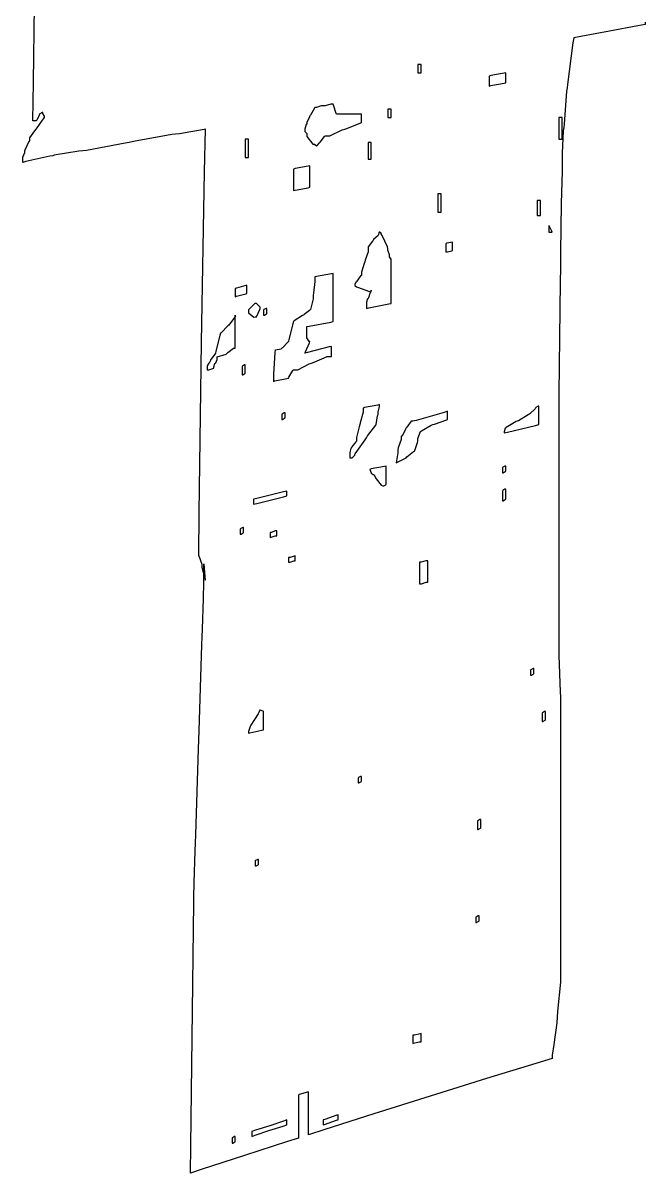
# Model space of a CAD drawing. Extents: x 58 to 299, y 50 to 312.
# Drawn here: x 81.98 to 95.21, y 151.62 to 176.07 of the extents above; entities that cross this region are included whole.
import ezdxf

# ---------------------------------------------------------------- set-up
doc = ezdxf.new("R2010")
doc.units = 0
doc.header["$MEASUREMENT"] = 0

msp = doc.modelspace()

# ---------------------------------------------------------------- linework, layer by layer
at = {"color": 40}
msp.add_lwpolyline([(95.214, 176.087), (95.214, 176.036), (95.0641, 176.01), (94.4563, 175.896), (93.847, 175.781), (93.6985, 175.754), (93.6805, 175.649), (93.5648, 174.767), (93.5563, 174.695), (93.5468, 174.625), (93.4942, 173.921), (93.4861, 173.849), (93.4766, 173.779), (93.4501, 173.303), (93.4501, 173.144), (93.4501, 172.918), (93.4325, 172.236), (93.4159, 171.198), (93.4159, 170.851), (93.406, 170.578), (93.3799, 168.19), (93.3799, 167.393), (93.3799, 166.539), (93.3799, 164.614), (93.3799, 163.971), (93.3799, 163.635), (93.3842, 162.622), (93.406, 161.855), (93.4159, 161.749), (93.4159, 161.528), (93.4159, 161.032), (93.4159, 160.867), (93.4159, 160.62), (93.4159, 160.065), (93.4159, 159.879), (93.4159, 159.509), (93.4159, 158.676), (93.4159, 158.397), (93.4159, 158.028), (93.4159, 157.194), (93.4159, 156.916), (93.4159, 156.669), (93.4159, 156.114), (93.4159, 155.928), (93.4159, 155.681), (93.3538, 155.055), (93.3457, 154.94), (93.3358, 154.817), (93.278, 154.354), (93.2395, 154.132), (93.2395, 154.058), (92.8896, 153.952), (91.8422, 153.63), (90.6459, 153.26), (89.4486, 152.884), (88.4012, 152.549), (88.054, 152.436), (88.054, 152.666), (88.054, 153.181), (88.054, 153.352), (88.036, 153.344), (87.8582, 153.291), (87.8417, 153.282), (87.8417, 153.053), (87.8417, 152.537), (87.8417, 152.364), (87.6117, 152.294), (86.6951, 151.995), (85.7772, 151.696), (85.5486, 151.624), (85.5567, 152.198), (85.5832, 154.5), (85.6093, 156.802), (85.6188, 157.375), (85.6188, 157.481), (85.623, 157.798), (85.6449, 158.467), (85.6548, 158.644), (85.6629, 158.812), (85.7155, 160.638), (85.725, 160.831), (85.7331, 161.025), (85.7857, 162.852), (85.7952, 163.019), (85.8037, 163.187), (85.8255, 163.839), (85.8312, 164.177), (85.8312, 164.288), (85.8312, 164.36), (85.8312, 164.519), (85.8312, 164.571), (85.8379, 164.485), (85.8601, 164.228), (85.8654, 164.248), (85.8654, 164.254), (85.8654, 164.254), (85.8559, 164.264), (85.8037, 164.466), (85.7952, 164.501), (85.7952, 164.563), (85.7331, 164.739), (85.725, 164.747), (85.7331, 165.657), (85.7814, 169.281), (85.8478, 172.905), (85.8654, 173.813), (85.8393, 173.805), (85.3101, 173.717), (85.2318, 173.707), (85.1517, 173.699), (84.3319, 173.549), (84.2437, 173.531), (84.1555, 173.514), (83.3342, 173.364), (83.2556, 173.354), (83.1755, 173.346), (82.6463, 173.259), (82.6202, 173.25), (82.5581, 173.241), (82.0469, 173.126), (81.9848, 173.108), (81.9848, 173.126), (81.9848, 173.166), (81.9848, 173.178), (81.9848, 173.222), (82.0208, 173.321), (82.0208, 173.354), (82.0289, 173.372), (82.1171, 173.559), (82.127, 173.567), (82.127, 173.629), (82.2399, 173.779), (82.2674, 173.813), (82.284, 173.841), (82.4343, 174.052), (82.4438, 174.06), (82.4438, 174.088), (82.4096, 174.147), (82.4096, 174.166), (82.3916, 174.166), (82.3461, 174.141), (82.3376, 174.132), (82.3281, 174.114), (82.2759, 174.008), (82.2674, 173.99), (82.2494, 173.99), (82.2096, 173.99), (82.1972, 173.99), (82.2053, 174.811), (82.2494, 178.083)], dxfattribs=at)
for points in [[(90.3813, 175.014), (90.3979, 175.014), (90.4378, 175.014), (90.4515, 175.014), (90.4515, 175.058), (90.4515, 175.157), (90.4515, 175.19), (90.4339, 175.19), (90.3937, 175.19), (90.3813, 175.19), (90.3813, 175.146), (90.3813, 175.047), (90.3813, 175.014)], [(91.8986, 174.731), (91.9332, 174.741), (92.2154, 174.793), (92.2514, 174.801), (92.2514, 174.855), (92.2514, 174.975), (92.2514, 175.014), (92.2154, 175.005), (91.9332, 174.952), (91.8986, 174.942), (91.8986, 174.89), (91.8986, 174.771), (91.8986, 174.731)], [(88.0181, 173.707), (88.0181, 173.655), (88.1503, 173.496), (88.1944, 173.496), (88.1944, 173.488), (88.2304, 173.46), (88.2304, 173.46), (88.2385, 173.47), (88.2908, 173.523), (88.3006, 173.531), (88.3087, 173.541), (88.3969, 173.656), (88.4068, 173.673), (88.5112, 173.673), (88.7758, 173.797), (88.8298, 173.813), (88.8739, 173.831), (89.1727, 173.947), (89.1826, 173.955), (89.1826, 174), (89.1826, 174.099), (89.1826, 174.132), (89.111, 174.132), (88.9522, 174.132), (88.9, 174.132), (88.8379, 174.132), (88.6989, 174.132), (88.6534, 174.132), (88.6435, 174.149), (88.5913, 174.326), (88.5832, 174.342), (88.5292, 174.342), (88.4093, 174.308), (88.3708, 174.308), (88.3267, 174.308), (88.2276, 174.272), (88.1944, 174.272), (88.1849, 174.264), (88.0967, 174.114), (88.0883, 174.096), (88.0787, 174.079), (88.0181, 173.959), (88.0181, 173.919), (88.0085, 173.911), (87.9821, 173.812), (87.9821, 173.779), (87.9821, 173.761), (88.0181, 173.721), (88.0181, 173.707)], [(89.746, 174.06), (89.764, 174.06), (89.8042, 174.06), (89.8179, 174.06), (89.8179, 174.104), (89.8179, 174.203), (89.8179, 174.236), (89.7999, 174.236), (89.7587, 174.236), (89.746, 174.236), (89.746, 174.192), (89.746, 174.093), (89.746, 174.06)], [(93.3799, 173.603), (93.3965, 173.603), (93.4364, 173.603), (93.4501, 173.603), (93.4501, 173.717), (93.4501, 173.974), (93.4501, 174.06), (93.4325, 174.06), (93.3923, 174.06), (93.3799, 174.06), (93.3799, 173.946), (93.3799, 173.689), (93.3799, 173.603)], [(86.7131, 173.214), (86.7297, 173.214), (86.7696, 173.214), (86.7833, 173.214), (86.7833, 173.312), (86.7833, 173.531), (86.7833, 173.603), (86.7653, 173.603), (86.7255, 173.603), (86.7131, 173.603), (86.7131, 173.506), (86.7131, 173.287), (86.7131, 173.214)], [(89.323, 173.178), (89.3396, 173.178), (89.3794, 173.178), (89.3932, 173.178), (89.3932, 173.266), (89.3932, 173.465), (89.3932, 173.531), (89.3755, 173.531), (89.3353, 173.531), (89.323, 173.531), (89.323, 173.442), (89.323, 173.244), (89.323, 173.178)], [(87.7355, 172.508), (87.7701, 172.518), (88.0526, 172.57), (88.0883, 172.579), (88.0883, 172.694), (88.0883, 172.952), (88.0883, 173.038), (88.0526, 173.029), (87.7701, 172.977), (87.7355, 172.967), (87.7355, 172.853), (87.7355, 172.595), (87.7355, 172.508)], [(90.8043, 172.049), (90.8223, 172.049), (90.8625, 172.049), (90.8763, 172.049), (90.8763, 172.147), (90.8763, 172.367), (90.8763, 172.438), (90.8583, 172.438), (90.817, 172.438), (90.8043, 172.438), (90.8043, 172.341), (90.8043, 172.122), (90.8043, 172.049)], [(92.921, 171.979), (92.939, 171.979), (92.9792, 171.979), (92.9929, 171.979), (92.9929, 172.059), (92.9929, 172.237), (92.9929, 172.296), (92.9749, 172.296), (92.9337, 172.296), (92.921, 172.296), (92.921, 172.218), (92.921, 172.04), (92.921, 171.979)], [(89.3932, 170.392), (89.3932, 170.375), (89.359, 170.321), (89.359, 170.321), (89.359, 170.321), (89.3315, 170.225), (89.323, 170.215), (89.3135, 170.207), (89.2888, 170.134), (89.2888, 170.109), (89.2888, 170.083), (89.2888, 170.024), (89.2888, 170.003), (89.341, 170.013), (89.764, 170.101), (89.8179, 170.109), (89.8179, 170.348), (89.8179, 170.884), (89.8179, 171.061), (89.8081, 171.061), (89.7819, 171.097), (89.7819, 171.097), (89.7819, 171.141), (89.746, 171.24), (89.746, 171.274), (89.7364, 171.31), (89.6221, 171.556), (89.6056, 171.59), (89.6056, 171.6), (89.5696, 171.626), (89.5696, 171.626), (89.56, 171.626), (89.5354, 171.556), (89.5354, 171.556), (89.5354, 171.556), (89.4373, 171.468), (89.4292, 171.45), (89.4196, 171.433), (89.323, 171.313), (89.323, 171.274), (89.323, 171.203), (89.2609, 171.027), (89.2528, 170.991), (89.2433, 170.957), (89.1826, 170.771), (89.1826, 170.708), (89.1727, 170.7), (89.0845, 170.586), (89.0764, 170.568), (89.0669, 170.56), (89.0404, 170.514), (89.0404, 170.498), (89.0404, 170.489), (89.0764, 170.462), (89.0764, 170.462), (89.1025, 170.454), (89.3576, 170.366), (89.3932, 170.356), (89.3893, 170.364), (89.3932, 170.392), (89.3932, 170.392)], [(93.1693, 171.626), (93.1855, 171.626), (93.2258, 171.626), (93.2395, 171.626), (93.2296, 171.644), (93.1774, 171.759), (93.1693, 171.767), (93.1693, 171.767), (93.1693, 171.662), (93.1693, 171.626)], [(90.9807, 171.203), (91.0153, 171.203), (91.1049, 171.23), (91.1229, 171.238), (91.1229, 171.282), (91.1229, 171.381), (91.1229, 171.414), (91.1229, 171.414), (90.9987, 171.389), (90.9807, 171.38), (90.9807, 171.336), (90.9807, 171.237), (90.9807, 171.203)], [(87.3125, 168.451), (87.3386, 168.461), (87.5937, 168.513), (87.6293, 168.522), (87.6378, 168.54), (87.726, 168.681), (87.7355, 168.698), (87.8321, 168.698), (88.0703, 168.822), (88.1242, 168.84), (88.1765, 168.858), (88.4534, 168.981), (88.5472, 168.981), (88.5472, 169.034), (88.5472, 169.154), (88.5472, 169.193), (88.4936, 169.184), (88.0346, 169.069), (87.9821, 169.051), (87.9905, 169.078), (88.0787, 169.271), (88.0883, 169.297), (88.0703, 169.297), (88.0181, 169.377), (88.0181, 169.404), (88.0181, 169.431), (88.0181, 169.49), (88.0181, 169.51), (88.0181, 169.537), (88.0181, 169.597), (88.0181, 169.616), (88.0703, 169.625), (88.5292, 169.714), (88.5832, 169.722), (88.5832, 169.978), (88.5832, 170.553), (88.5832, 170.744), (88.5472, 170.736), (88.229, 170.684), (88.1944, 170.674), (88.1944, 170.578), (88.1669, 170.33), (88.1585, 170.285), (88.1585, 170.207), (88.0967, 169.978), (88.0883, 169.969), (88.0787, 169.96), (87.9644, 169.872), (87.9479, 169.863), (87.9299, 169.854), (87.7521, 169.74), (87.7355, 169.722), (87.726, 169.678), (87.6378, 169.341), (87.6293, 169.297), (87.6198, 169.289), (87.5055, 169.166), (87.4889, 169.157), (87.4709, 169.14), (87.3566, 169.113), (87.3485, 169.121), (87.3386, 169.069), (87.3125, 168.606), (87.3125, 168.451)], [(86.5008, 170.251), (86.5269, 170.261), (86.7212, 170.313), (86.7473, 170.321), (86.7473, 170.366), (86.7473, 170.465), (86.7473, 170.498), (86.7212, 170.489), (86.5269, 170.437), (86.5008, 170.428), (86.5008, 170.384), (86.5008, 170.284), (86.5008, 170.251)], [(86.9237, 170.109), (86.9061, 170.101), (86.7833, 169.975), (86.7833, 169.933), (86.7833, 169.907), (86.8976, 169.818), (86.9237, 169.827), (86.9502, 169.827), (87.0204, 169.977), (87.0299, 170.003), (87.0299, 170.031), (86.9502, 170.109), (86.9237, 170.109)], [(87.1001, 169.863), (87.1181, 169.863), (87.1622, 169.89), (87.1721, 169.898), (87.1721, 169.925), (87.1721, 169.984), (87.1721, 170.003), (87.1541, 170.003), (87.1086, 169.978), (87.1001, 169.969), (87.1001, 169.943), (87.1001, 169.883), (87.1001, 169.863)], [(86.5008, 169.827), (86.4912, 169.818), (86.3769, 169.668), (86.3604, 169.65), (86.3424, 169.634), (86.2005, 169.484), (86.184, 169.474), (86.1741, 169.43), (86.0859, 169.095), (86.0778, 169.051), (86.0683, 169.034), (85.9882, 168.928), (85.9716, 168.91), (85.9716, 168.894), (85.9455, 168.84), (85.9374, 168.84), (85.9374, 168.84), (85.9014, 168.786), (85.9014, 168.768), (85.9014, 168.752), (85.9014, 168.712), (85.9014, 168.698), (85.936, 168.698), (86.0242, 168.726), (86.0418, 168.734), (86.0418, 168.761), (86.0683, 168.832), (86.0778, 168.84), (86.0859, 168.85), (86.1138, 168.921), (86.1138, 168.945), (86.1138, 168.972), (86.3064, 169.034), (86.3244, 169.051), (86.341, 169.069), (86.4609, 169.157), (86.5008, 169.157), (86.5008, 169.333), (86.5008, 169.73), (86.5008, 169.863), (86.5008, 169.863), (86.505, 169.832), (86.5008, 169.827)], [(86.6429, 168.592), (86.6592, 168.592), (86.7033, 168.62), (86.7131, 168.628), (86.7131, 168.672), (86.7131, 168.771), (86.7131, 168.804), (86.6951, 168.804), (86.651, 168.778), (86.6429, 168.768), (86.6429, 168.724), (86.6429, 168.625), (86.6429, 168.592)], [(89.2168, 167.886), (89.2168, 167.798), (89.1551, 167.569), (89.1466, 167.533), (89.1371, 167.489), (89.0764, 167.258), (89.0764, 167.181), (89.0669, 167.164), (88.9787, 167.058), (88.9702, 167.04), (88.9607, 167.032), (88.936, 166.933), (88.936, 166.9), (88.936, 166.882), (88.936, 166.842), (88.936, 166.828), (88.9702, 166.828), (88.9868, 166.828), (89.0404, 166.882), (89.0404, 166.9), (89.0489, 166.909), (89.2609, 167.209), (89.2888, 167.253), (89.3149, 167.297), (89.4898, 167.525), (89.4994, 167.533), (89.4994, 167.533), (89.5255, 167.72), (89.5354, 167.746), (89.5354, 167.799), (89.5696, 167.919), (89.5696, 167.958), (89.5339, 167.95), (89.2514, 167.896), (89.2168, 167.886)], [(87.4889, 167.64), (87.5055, 167.64), (87.5496, 167.667), (87.5591, 167.676), (87.5591, 167.703), (87.5591, 167.762), (87.5591, 167.782), (87.5411, 167.782), (87.497, 167.755), (87.4889, 167.746), (87.4889, 167.72), (87.4889, 167.66), (87.4889, 167.64)], [(90.2751, 167.605), (90.2395, 167.605), (90.1513, 167.481), (90.1347, 167.463), (90.1167, 167.437), (90.0508, 167.287), (90.0285, 167.287), (90.0285, 167.217), (89.9664, 167.04), (89.9583, 167.004), (89.9583, 166.934), (89.9223, 166.723), (89.9223, 166.723), (89.9223, 166.723), (90.1167, 166.82), (90.1347, 166.828), (90.1513, 166.846), (90.2931, 166.962), (90.3111, 166.97), (90.3192, 166.98), (90.3718, 167.155), (90.3813, 167.181), (90.3813, 167.235), (90.442, 167.385), (90.4515, 167.393), (90.46, 167.403), (90.6639, 167.525), (90.6999, 167.533), (90.7341, 167.543), (90.9987, 167.632), (91.0167, 167.64), (91.0167, 167.684), (91.0167, 167.783), (91.0167, 167.816), (90.9451, 167.79), (90.3457, 167.623), (90.2751, 167.605)], [(92.2154, 167.357), (92.286, 167.375), (92.8853, 167.517), (92.9569, 167.533), (92.9569, 167.632), (92.9569, 167.851), (92.9569, 167.922), (92.939, 167.922), (92.8949, 167.896), (92.8867, 167.886), (92.8769, 167.87), (92.7626, 167.764), (92.7446, 167.746), (92.7269, 167.738), (92.5241, 167.615), (92.498, 167.605), (92.4705, 167.597), (92.2595, 167.473), (92.2514, 167.463), (92.2419, 167.455), (92.2154, 167.382), (92.2154, 167.357)], [(89.3932, 166.511), (89.3932, 166.503), (89.4292, 166.475), (89.4292, 166.475), (89.4457, 166.475), (89.4955, 166.379), (89.6056, 166.247), (89.6415, 166.229), (89.6578, 166.229), (89.7019, 166.256), (89.7117, 166.265), (89.7117, 166.362), (89.7117, 166.58), (89.7117, 166.652), (89.6758, 166.643), (89.3932, 166.591), (89.359, 166.581), (89.359, 166.581), (89.3932, 166.511), (89.3932, 166.511)], [(92.1812, 166.511), (92.1978, 166.511), (92.2419, 166.539), (92.2514, 166.547), (92.2514, 166.573), (92.2514, 166.632), (92.2514, 166.652), (92.2334, 166.652), (92.1893, 166.627), (92.1812, 166.617), (92.1812, 166.591), (92.1812, 166.532), (92.1812, 166.511)], [(86.8895, 165.842), (86.9597, 165.859), (87.5235, 166), (87.5951, 166.018), (87.5951, 166.044), (87.5951, 166.103), (87.5951, 166.122), (87.5235, 166.106), (86.9597, 165.964), (86.8895, 165.946), (86.8895, 165.92), (86.8895, 165.862), (86.8895, 165.842)], [(92.1812, 165.912), (92.1978, 165.912), (92.2419, 165.938), (92.2514, 165.946), (92.2514, 166), (92.2514, 166.12), (92.2514, 166.158), (92.2334, 166.158), (92.1893, 166.132), (92.1812, 166.122), (92.1812, 166.07), (92.1812, 165.952), (92.1812, 165.912)], [(86.6069, 165.206), (86.6235, 165.206), (86.6676, 165.232), (86.6771, 165.24), (86.6771, 165.268), (86.6771, 165.328), (86.6771, 165.347), (86.6592, 165.347), (86.6151, 165.322), (86.6069, 165.312), (86.6069, 165.286), (86.6069, 165.227), (86.6069, 165.206)], [(87.2423, 165.136), (87.2423, 165.136), (87.3471, 165.17), (87.3827, 165.17), (87.3827, 165.198), (87.3827, 165.257), (87.3827, 165.276), (87.3471, 165.276), (87.2684, 165.24), (87.2423, 165.24), (87.2423, 165.214), (87.2423, 165.156), (87.2423, 165.136)], [(87.6293, 164.607), (87.6639, 164.607), (87.744, 164.641), (87.7715, 164.641), (87.7715, 164.669), (87.7715, 164.728), (87.7715, 164.747), (87.7715, 164.747), (87.6639, 164.711), (87.6293, 164.711), (87.6293, 164.685), (87.6293, 164.627), (87.6293, 164.607)], [(90.4173, 164.148), (90.4614, 164.148), (90.5605, 164.182), (90.5937, 164.182), (90.5937, 164.298), (90.5937, 164.556), (90.5937, 164.641), (90.5496, 164.641), (90.4505, 164.607), (90.4173, 164.607), (90.4173, 164.492), (90.4173, 164.235), (90.4173, 164.148)], [(92.7806, 162.208), (92.7971, 162.208), (92.8412, 162.234), (92.8508, 162.242), (92.8508, 162.27), (92.8508, 162.329), (92.8508, 162.348), (92.8328, 162.348), (92.7887, 162.323), (92.7806, 162.314), (92.7806, 162.287), (92.7806, 162.228), (92.7806, 162.208)], [(87.0299, 161.466), (87.0204, 161.466), (86.9957, 161.396), (86.9957, 161.396), (86.9858, 161.388), (86.8274, 161.141), (86.8193, 161.113), (86.8193, 161.113), (86.7833, 161.008), (86.7833, 160.973), (86.8094, 160.982), (87.0645, 161.035), (87.1001, 161.043), (87.1001, 161.141), (87.1001, 161.36), (87.1001, 161.432), (87.0906, 161.441), (87.0299, 161.466), (87.0299, 161.466)], [(93.0271, 161.219), (93.0437, 161.219), (93.0878, 161.247), (93.0974, 161.255), (93.0974, 161.3), (93.0974, 161.399), (93.0974, 161.432), (93.0797, 161.432), (93.0356, 161.405), (93.0271, 161.396), (93.0271, 161.352), (93.0271, 161.253), (93.0271, 161.219)], [(89.1124, 159.915), (89.1286, 159.915), (89.1727, 159.941), (89.1826, 159.949), (89.1826, 159.977), (89.1826, 160.036), (89.1826, 160.055), (89.1646, 160.055), (89.1205, 160.03), (89.1124, 160.021), (89.1124, 159.994), (89.1124, 159.935), (89.1124, 159.915)], [(91.652, 158.926), (91.6686, 158.926), (91.7127, 158.954), (91.7222, 158.962), (91.7222, 159.006), (91.7222, 159.106), (91.7222, 159.139), (91.7042, 159.139), (91.6601, 159.112), (91.652, 159.103), (91.652, 159.059), (91.652, 158.96), (91.652, 158.926)], [(86.9237, 158.151), (86.9417, 158.151), (86.9858, 158.177), (86.9957, 158.185), (86.9957, 158.213), (86.9957, 158.272), (86.9957, 158.291), (86.9777, 158.291), (86.9322, 158.266), (86.9237, 158.257), (86.9237, 158.23), (86.9237, 158.171), (86.9237, 158.151)], [(91.616, 156.95), (91.6326, 156.95), (91.6767, 156.978), (91.6862, 156.986), (91.6862, 157.014), (91.6862, 157.073), (91.6862, 157.092), (91.6686, 157.092), (91.6245, 157.066), (91.616, 157.056), (91.616, 157.03), (91.616, 156.971), (91.616, 156.95)], [(90.2751, 154.376), (90.2931, 154.386), (90.4117, 154.41), (90.4515, 154.41), (90.4515, 154.455), (90.4515, 154.554), (90.4515, 154.587), (90.4339, 154.579), (90.3139, 154.553), (90.2751, 154.553), (90.2751, 154.509), (90.2751, 154.409), (90.2751, 154.376)], [(88.3708, 152.647), (88.3969, 152.656), (88.652, 152.745), (88.6876, 152.753), (88.6876, 152.78), (88.6876, 152.84), (88.6876, 152.859), (88.6615, 152.851), (88.4054, 152.762), (88.3708, 152.753), (88.3708, 152.727), (88.3708, 152.667), (88.3708, 152.647)], [(86.8535, 152.4), (86.9237, 152.428), (87.2105, 152.524), (87.515, 152.62), (87.5951, 152.647), (87.5951, 152.674), (87.5951, 152.733), (87.5951, 152.753), (87.5235, 152.727), (87.2367, 152.63), (86.9322, 152.534), (86.8535, 152.506), (86.8535, 152.48), (86.8535, 152.421), (86.8535, 152.4)], [(86.4306, 152.26), (86.4471, 152.26), (86.4912, 152.286), (86.5008, 152.294), (86.5008, 152.321), (86.5008, 152.381), (86.5008, 152.4), (86.4828, 152.4), (86.4387, 152.374), (86.4306, 152.364), (86.4306, 152.338), (86.4306, 152.28), (86.4306, 152.26)]]:
    msp.add_lwpolyline(points, close=True, dxfattribs=at)

doc.saveas('drawing.dxf')
